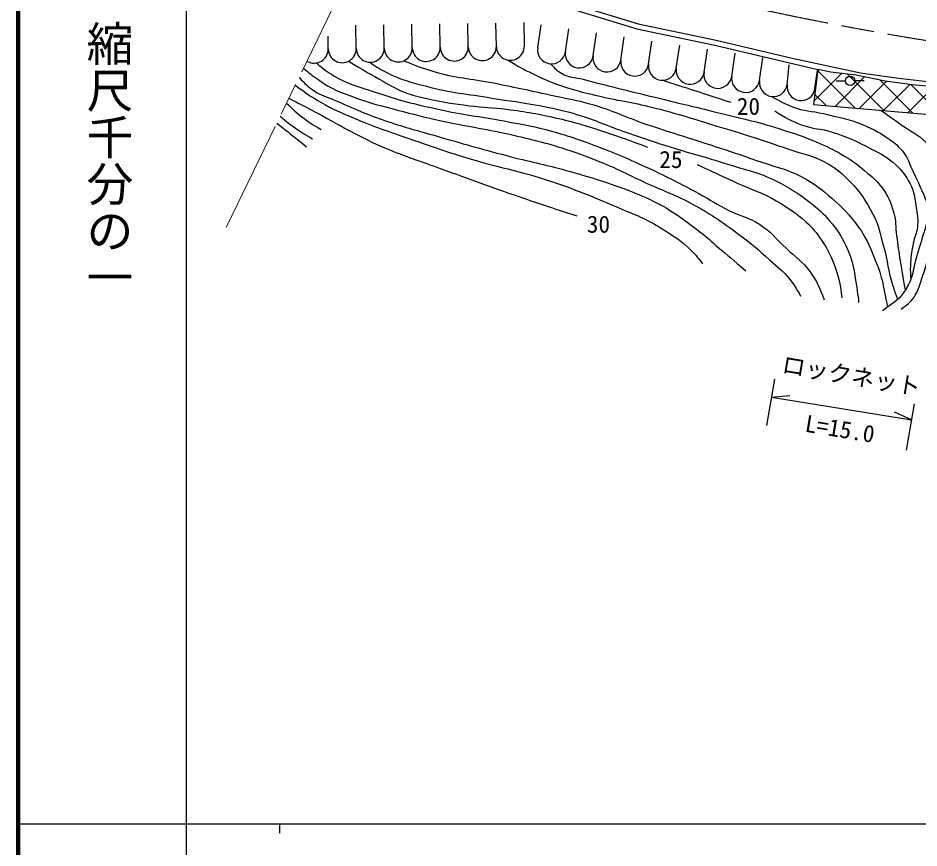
# Model space of a CAD drawing. Units: millimetres, scale not verified. Extents: x 40000 to 680000, y 20000 to 380000.
# Drawn here: x 40000 to 136442, y 202409 to 291244 of the extents above; entities that cross this region are included whole.
import ezdxf
from ezdxf.enums import TextEntityAlignment as Align

# ---------------------------------------------------------------- set-up
doc = ezdxf.new("R2010")
doc.units = ezdxf.units.MM
doc.header["$LTSCALE"] = 1000
doc.linetypes.add('CHAIN', pattern=[18.5, 12, -1.5, 3.5, -1.5])
for name, color, linetype, lineweight in [('M-BGD', 7, 'Continuous', 25), ('M-BMK', 2, 'CHAIN', 13), ('M-TTL', 2, 'Continuous', 140), ('M-TTL-BAND', 7, 'Continuous', 25)]:
    doc.layers.add(name, color=color, linetype=linetype, lineweight=lineweight)
doc.styles.add('@ＭＳ ゴシック', font='')
doc.styles.add('ＭＳ ゴシック', font='')
doc.styles.get('@ＭＳ ゴシック').set_extended_font_data('@MS Gothic')
doc.styles.get('ＭＳ ゴシック').set_extended_font_data('MS Gothic')

msp = doc.modelspace()

# ---------------------------------------------------------------- hatches: boundary and pattern name
at = {"layer": 'M-BGD'}
h = msp.add_hatch(dxfattribs=at)
h.set_pattern_fill('USER', color=256, style=0, pattern_type=2)
h.set_pattern_definition([(45, (127016, 284181), (-1414.2, 1414.2), []), (135, (127016, 284181), (-1414.2, -1414.2), [])])
h.paths.add_polyline_path([(125600, 285736), (125139, 281991), (140442, 280662), (140754, 283659), (138773, 283790), (135723, 284103), (132830, 284494), (129701, 285119), (126990, 285458)])

# ---------------------------------------------------------------- linework, layer by layer
for p, q in [((76202, 287985), (76165, 290484)), ((79202, 288029), (79165, 290529)), ((82202, 288073), (82165, 290573)), ((85201, 288118), (85164, 290617)), ((88201, 288162), (88164, 290662)), ((91201, 288206), (91164, 290706)), ((94200, 288250), (94163, 290750)), ((95625, 288060), (95990, 290533)), ((98593, 287622), (98958, 290096)), ((101561, 287185), (101926, 289658)), ((73203, 287940), (73183, 289289)), ((104529, 286747), (104894, 289220)), ((107497, 286310), (107862, 288783)), ((110465, 285872), (110830, 288345)), ((113433, 285434), (113797, 287908)), ((116401, 284997), (116765, 287470)), ((119369, 284559), (119733, 287032)), ((122337, 284122), (122552, 286234)), ((125304, 283684), (125593, 285638)), ((127575, 284529), (128575, 284529)), ((130575, 284529), (129575, 284529)), ((120976, 252577), (120107, 247626)), ((120639, 250656), (122629, 250858)), ((120639, 250656), (135626, 248229)), ((135929, 249952), (135060, 245002)), ((135626, 248229), (133804, 249048))]:
    msp.add_line(p, q, dxfattribs=at)
for points in [[(77953, 301180), (84386, 298413), (91618, 295535), (94946, 294209), (99861, 292630), (106385, 290629), (114723, 288873), (122867, 286942), (130164, 285389), (134002, 284839), (138235, 284344), (142167, 284028), (145970, 283806), (150768, 283596), (156362, 283244), (164027, 282928), (171458, 282531), (177882, 282285), (184400, 282004), (189081, 281793), (191047, 279266), (186466, 257266)], [(77705, 300677), (84172, 297896), (91411, 295014), (94756, 293682), (99693, 292095), (106245, 290086), (114600, 288327), (125600, 285736)]]:
    msp.add_lwpolyline(points, dxfattribs=at)
msp.add_lwpolyline([(125600, 285736), (125139, 281991), (140442, 280662), (140754, 283659), (138773, 283790), (135723, 284103), (132830, 284494), (129701, 285119), (126990, 285458)], close=True, dxfattribs=at)
msp.add_circle((129075, 284529), 500, dxfattribs=at)
for centre, start, end in [((71703, 287918), 240.95026, 0.84667), ((74703, 287962), 180.84667, 0.84667), ((77702, 288007), 180.84667, 0.84667), ((80702, 288051), 180.84667, 0.84667), ((83702, 288095), 180.84667, 0.84667), ((86701, 288140), 180.84667, 0.84667), ((89701, 288184), 180.84667, 0.84667), ((92701, 288228), 180.84667, 0.84667), ((97109, 287841), 171.6123, 351.6123), ((100077, 287404), 171.6123, 351.6123), ((103045, 286966), 171.6123, 351.6123), ((106013, 286528), 171.6123, 351.6123), ((108981, 286091), 171.6123, 351.6123), ((111949, 285653), 171.6123, 351.6123), ((114917, 285216), 171.6123, 351.6123), ((117885, 284778), 171.6123, 351.6123), ((120853, 284340), 171.6123, 351.6123), ((123820, 283903), 171.6123, 351.6123)]:
    msp.add_arc(centre, 1500, start, end, dxfattribs=at)
for points, knots in [([(71934, 286436), (72737, 285753), (73050, 285555), (73821, 285072), (75391, 284090), (76476, 283923), (78227, 283317), (80812, 282422), (82315, 282071), (84985, 281474), (87709, 280864), (89281, 280754), (92024, 280228), (93771, 279892), (94760, 279745), (96482, 279297), (98524, 278766), (99648, 278384), (101625, 277647), (103998, 276764), (105298, 276188), (107593, 275120), (109681, 274148), (110829, 273556), (112859, 272469), (114137, 271785), (114799, 271304), (116089, 270644), (117340, 270003), (118190, 269931), (119372, 269169), (120628, 268358), (121127, 267632), (122215, 266606), (123238, 265642), (123959, 265221), (124778, 264079), (125545, 263010), (125766, 262470), (126305, 261077)], [0, 0, 0, 0, 1, 1, 1, 2, 2, 2, 3, 3, 3, 4, 4, 4, 5, 5, 5, 6, 6, 6, 7, 7, 7, 8, 8, 8, 9, 9, 9, 10, 10, 10, 11, 11, 11, 12, 12, 12, 13, 13, 13, 13]), ([(75387, 286628), (76934, 285693), (77348, 285437), (78636, 284730), (79690, 284152), (80242, 283736), (81363, 283302), (82267, 282952), (82803, 282830), (83750, 282623), (85523, 282237), (86530, 282073), (88332, 281857), (89870, 281672), (90745, 281692), (92281, 281488), (94477, 281197), (95705, 280985), (97863, 280488), (99874, 280024), (100974, 279653), (102936, 279013), (104686, 278442), (105266, 278229), (107377, 277433)], [0, 0, 0, 0, 1, 1, 1, 2, 2, 2, 3, 3, 3, 4, 4, 4, 5, 5, 5, 6, 6, 6, 7, 7, 7, 8, 8, 8, 8]), ([(77660, 286507), (78450, 285954), (78737, 285804), (79464, 285417), (81015, 284592), (82016, 284399), (83712, 283942), (86403, 283218), (87986, 283143), (90733, 282679), (92712, 282344), (93837, 282253), (95806, 281871), (97277, 281586), (98104, 281422), (99545, 281011), (101626, 280417), (102713, 279841), (104758, 279133), (106543, 278515), (107539, 278157), (109340, 277588), (111913, 276775), (113389, 276433), (115957, 275605), (117982, 274952), (119208, 274785), (121101, 273814), (122713, 272987), (123604, 272459), (125015, 271322), (125925, 270588), (126409, 270128), (127139, 269215), (127892, 268273), (128257, 267681), (128754, 266582), (129411, 265128), (129479, 264191), (129737, 262615), (129852, 261912), (129896, 261663), (129982, 260807)], [0, 0, 0, 0, 1, 1, 1, 2, 2, 2, 3, 3, 3, 4, 4, 4, 5, 5, 5, 6, 6, 6, 7, 7, 7, 8, 8, 8, 9, 9, 9, 10, 10, 10, 11, 11, 11, 12, 12, 12, 13, 13, 13, 14, 14, 14, 14]), ([(81287, 286670), (82716, 286083), (83176, 285941), (84414, 285557), (86889, 284790), (88387, 284807), (90926, 284293), (93461, 283780), (94877, 283476), (97404, 282924), (98942, 282588), (99822, 282463), (101336, 282029), (103727, 281343), (104968, 280660), (107321, 279852), (109868, 278978), (111328, 278588), (113886, 277746), (115900, 277083), (117031, 276719), (119029, 276008), (121012, 275303), (122224, 275130), (124085, 274148), (125374, 273467), (125998, 272904), (127104, 271953), (128340, 270891), (128979, 270210), (129947, 268899), (130787, 267762), (131057, 266986), (131615, 265687), (132478, 263679), (132581, 262795), (133082, 260287)], [0, 0, 0, 0, 1, 1, 1, 2, 2, 2, 3, 3, 3, 4, 4, 4, 5, 5, 5, 6, 6, 6, 7, 7, 7, 8, 8, 8, 9, 9, 9, 10, 10, 10, 11, 11, 11, 12, 12, 12, 12]), ([(92402, 286758), (93622, 286020), (94002, 285817), (95069, 285292), (96673, 284502), (97620, 284141), (99332, 283623), (100409, 283297), (101026, 283159), (102123, 282903), (104560, 282335), (105968, 282203), (108389, 281569), (111062, 280869), (112535, 280385), (115176, 279574), (118019, 278702), (119613, 278214), (122420, 277234), (124119, 276640), (125182, 276533), (126738, 275630), (127744, 275047), (128230, 274578), (129043, 273746), (130213, 272550), (130724, 271723), (131513, 270247), (132180, 268999), (132248, 268164), (132648, 266807), (133125, 265186), (133104, 264200), (133631, 262594), (133821, 262015), (133882, 261807), (134153, 261123)], [0, 0, 0, 0, 1, 1, 1, 2, 2, 2, 3, 3, 3, 4, 4, 4, 5, 5, 5, 6, 6, 6, 7, 7, 7, 8, 8, 8, 9, 9, 9, 10, 10, 10, 11, 11, 11, 12, 12, 12, 12]), ([(70566, 285882), (71215, 285288), (71463, 285119), (72077, 284682), (73569, 283619), (74580, 283270), (76302, 282646), (77953, 282048), (78925, 281852), (80620, 281394), (82374, 280920), (83364, 280680), (85137, 280288), (88039, 279646), (89701, 279462), (92597, 278796), (94967, 278251), (96301, 277951), (98618, 277216), (100229, 276705), (101111, 276351), (102673, 275707), (104496, 274954), (105461, 274404), (107254, 273583), (109059, 272756), (110136, 272428), (111888, 271494), (114055, 270339), (115197, 269547), (117172, 268088), (118507, 267102), (119207, 266482), (120437, 265368), (121281, 264603), (121836, 264243), (122543, 263349), (123087, 262662), (123276, 262364), (123772, 261471)], [0, 0, 0, 0, 1, 1, 1, 2, 2, 2, 3, 3, 3, 4, 4, 4, 5, 5, 5, 6, 6, 6, 7, 7, 7, 8, 8, 8, 9, 9, 9, 10, 10, 10, 11, 11, 11, 12, 12, 12, 13, 13, 13, 13]), ([(97019, 286344), (97444, 285850), (97662, 285662), (98161, 285341), (98960, 284827), (99584, 284929), (100502, 284685), (103722, 283830), (105540, 283408), (108775, 282614), (111082, 282048), (112381, 281755), (114685, 281178), (117331, 280516), (118839, 280227), (121441, 279408), (123150, 278870), (124115, 278570), (125755, 277847), (126846, 277366), (127452, 277074), (128478, 276466), (129522, 275848), (130053, 275407), (130974, 274617), (131627, 274058), (132012, 273743), (132519, 273049), (133180, 272146), (133401, 271522), (133728, 270451), (134017, 269507), (133913, 268921), (134044, 267941), (134186, 266884), (134266, 266292), (134430, 265238), (134619, 264028), (134691, 263639), (134961, 262149)], [0, 0, 0, 0, 1, 1, 1, 2, 2, 2, 3, 3, 3, 4, 4, 4, 5, 5, 5, 6, 6, 6, 7, 7, 7, 8, 8, 8, 9, 9, 9, 10, 10, 10, 11, 11, 11, 12, 12, 12, 13, 13, 13, 13]), ([(70085, 284891), (70732, 284183), (70989, 283919), (71687, 283450), (72461, 282929), (73006, 282833), (73864, 282467), (76073, 281523), (77288, 280925), (79568, 280167), (81578, 279499), (82729, 279207), (84764, 278623), (87706, 277777), (89351, 277291), (92312, 276516), (94793, 275867), (96212, 275618), (98684, 274936), (101259, 274226), (102691, 273776), (105196, 272848), (106489, 272369), (107197, 272051), (108426, 271426), (110394, 270425), (111334, 269574), (113113, 268266), (113846, 267728), (114193, 267346), (114886, 266757), (116071, 265748), (116442, 265433), (117922, 264176)], [0, 0, 0, 0, 1, 1, 1, 2, 2, 2, 3, 3, 3, 4, 4, 4, 5, 5, 5, 6, 6, 6, 7, 7, 7, 8, 8, 8, 9, 9, 9, 10, 10, 10, 11, 11, 11, 11]), ([(69678, 284052), (70917, 283141), (71307, 282871), (72419, 282222), (73758, 281441), (74575, 281121), (76000, 280511), (78267, 279539), (79597, 279143), (81924, 278325), (84682, 277356), (86228, 276809), (89033, 275982), (91658, 275208), (93189, 274986), (95800, 274165), (99160, 273109), (100990, 272345), (104225, 270953), (106101, 270146), (107230, 269807), (108938, 268689), (110241, 267835), (111053, 267422), (112124, 266293), (112606, 265784), (112800, 265583), (113283, 264923)], [0, 0, 0, 0, 1, 1, 1, 2, 2, 2, 3, 3, 3, 4, 4, 4, 5, 5, 5, 6, 6, 6, 7, 7, 7, 8, 8, 8, 9, 9, 9, 9]), ([(69006, 282665), (70126, 282072), (70413, 281924), (71317, 281452), (74614, 279730), (76359, 278535), (79802, 277127), (81880, 276277), (83089, 275916), (85200, 275152), (88519, 273952), (90365, 273240), (93704, 272098), (96083, 271285), (96850, 271028), (99813, 270071)], [0, 0, 0, 0, 1, 1, 1, 2, 2, 2, 3, 3, 3, 4, 4, 4, 5, 5, 5, 5]), ([(120727, 282846), (121667, 282271), (122015, 282093), (122900, 281744), (124135, 281256), (124930, 281332), (126217, 281007), (127861, 280591), (128835, 280494), (130395, 279831), (131669, 279289), (132386, 278939), (133490, 278104), (134070, 277666), (134393, 277391), (134824, 276806), (135270, 276200), (135364, 275763), (135690, 275085), (136275, 273871), (136553, 273167), (137106, 271937), (137335, 271430), (137406, 271272), (137691, 270638)], [0, 0, 0, 0, 1, 1, 1, 2, 2, 2, 3, 3, 3, 4, 4, 4, 5, 5, 5, 6, 6, 6, 7, 7, 7, 8, 8, 8, 8]), ([(144755, 283341), (144654, 282960), (144593, 282826), (144448, 282513), (144140, 281846), (143777, 281582), (143302, 281021), (142772, 280397), (142424, 280092), (141898, 279465), (141297, 278748), (140965, 278340), (140435, 277569), (139862, 276736), (139562, 276245), (139148, 275322), (138395, 273644), (138282, 272587), (137744, 270829), (137080, 268662), (136690, 267454), (136073, 265274), (135843, 264463), (135823, 263976), (135529, 263186), (135395, 262826), (135282, 262640), (135090, 262308), (134403, 261120), (133775, 260824), (132545, 259886)], [0, 0, 0, 0, 1, 1, 1, 2, 2, 2, 3, 3, 3, 4, 4, 4, 5, 5, 5, 6, 6, 6, 7, 7, 7, 8, 8, 8, 9, 9, 9, 10, 10, 10, 10]), ([(134528, 260096), (135195, 260572), (135497, 260770), (135915, 261378), (136285, 261916), (136388, 262286), (136600, 262905), (137246, 264792), (137554, 265876), (137942, 267833), (138182, 269039), (138106, 269760), (138451, 270940), (138965, 272691), (139581, 273556), (140400, 275188), (141361, 277102), (141963, 278145), (143068, 279980), (143512, 280718), (143697, 281187), (144279, 281823), (144894, 282494), (145250, 282703), (146129, 283239)], [0, 0, 0, 0, 1, 1, 1, 2, 2, 2, 3, 3, 3, 4, 4, 4, 5, 5, 5, 6, 6, 6, 7, 7, 7, 8, 8, 8, 8]), ([(68750, 282139), (69516, 281381), (69758, 281142), (70477, 280592), (71200, 280040), (71495, 279869), (72432, 279328)], [0, 0, 0, 0, 1, 1, 1, 2, 2, 2, 2]), ([(68063, 280722), (68819, 280099), (69040, 279919), (69705, 279456), (70394, 278977), (70651, 278830), (71531, 278321)], [0, 0, 0, 0, 1, 1, 1, 2, 2, 2, 2]), ([(121004, 281303), (122243, 280523), (122690, 280248), (123874, 279802), (125100, 279341), (125891, 279438), (127139, 279039), (128845, 278493), (129769, 278063), (131351, 277222), (132422, 276653), (133078, 276371), (133958, 275537), (134661, 274871), (135005, 274418), (135459, 273562), (135991, 272560), (135994, 271866), (136170, 270745), (136283, 270022), (136355, 269602), (136275, 268875), (136198, 268169), (135963, 267809), (135827, 267111), (135675, 266326), (135584, 265883), (135538, 265084), (135498, 264395), (135506, 264138), (135552, 263317)], [0, 0, 0, 0, 1, 1, 1, 2, 2, 2, 3, 3, 3, 4, 4, 4, 5, 5, 5, 6, 6, 6, 7, 7, 7, 8, 8, 8, 9, 9, 9, 10, 10, 10, 10]), ([(132386, 281361), (133385, 280646), (133637, 280467), (134439, 279895), (135521, 279125), (136264, 278858), (137213, 277929), (137827, 277328), (138081, 276904), (138570, 276197), (138803, 275860), (138884, 275745), (139148, 275322)], [0, 0, 0, 0, 1, 1, 1, 2, 2, 2, 3, 3, 3, 4, 4, 4, 4]), ([(67708, 279990), (68510, 279355), (68712, 279196), (69354, 278684), (69949, 278210), (70135, 278061), (70875, 277467)], [0, 0, 0, 0, 1, 1, 1, 2, 2, 2, 2]), ([(112700, 275564), (114903, 274544), (115457, 274286), (117229, 273475), (118756, 272776), (119699, 272551), (121143, 271693), (122457, 270913), (123210, 270468), (124342, 269442), (125089, 268766), (125435, 268301), (126001, 267468), (126746, 266369), (127078, 265677), (127511, 264422), (127917, 263241), (127996, 262733), (128195, 261298)], [0, 0, 0, 0, 1, 1, 1, 2, 2, 2, 3, 3, 3, 4, 4, 4, 5, 5, 5, 6, 6, 6, 6])]:
    msp.add_open_spline(points, degree=3, knots=knots, dxfattribs=at)
msp.add_open_spline([(108997, 284591), (112657, 283408), (112657, 283408), (116317, 282225)], degree=3, dxfattribs=at)
at = {"layer": 'M-BMK'}
msp.add_line((62290, 268822), (97789, 342003), dxfattribs=at)
msp.add_open_spline([(80162, 305664), (85044, 303379), (86576, 302859), (90748, 301209), (105715, 295287), (114573, 292908), (130405, 290003), (144682, 287384), (152912, 286783), (167427, 286800), (171199, 286804), (172531, 286742), (177082, 286980)], degree=3, knots=[0, 0, 0, 0, 1, 1, 1, 2, 2, 2, 3, 3, 3, 4, 4, 4, 4], dxfattribs=at)
at = {"layer": 'M-TTL'}
msp.add_line((40000, 380000), (40000, 20000), dxfattribs=at)
at = {"layer": 'M-TTL-BAND'}
for p, q in [((58000, 370000), (58000, 20000)), ((40000, 205000), (579000, 205000)), ((68000, 205000), (68000, 204000))]:
    msp.add_line(p, q, dxfattribs=at)

# ---------------------------------------------------------------- texts
at = {"layer": 'M-BGD', "style": 'ＭＳ ゴシック'}
for s, p in [('20', (118184, 281796)), ('25', (109890, 276108)), ('30', (102129, 269177))]:
    msp.add_text(s, height=1833, dxfattribs=at).set_placement(p, align=Align.MIDDLE_CENTER)
for s, rotation, p in [('ロックネット', 350.455, (129216, 252967)), ('L=15.0', 350.635, (127987, 247273))]:
    msp.add_text(s, height=1833, rotation=rotation, dxfattribs=at).set_placement(p, align=Align.MIDDLE_CENTER)
at = {"layer": 'M-TTL-BAND', "style": '@ＭＳ ゴシック'}
msp.add_text('縮尺千分の一', height=3666, rotation=270, dxfattribs=at).set_placement((49777, 261030), align=Align.MIDDLE_RIGHT)

doc.saveas('drawing.dxf')
